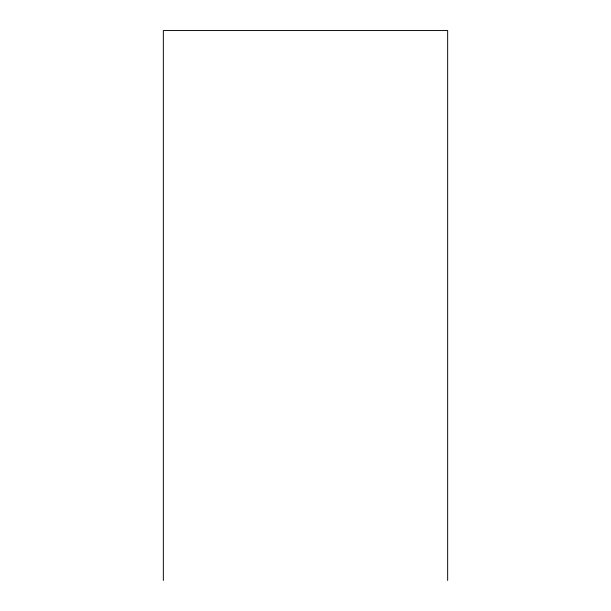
<?xml version="1.0" encoding="UTF-8"?>
<svg xmlns="http://www.w3.org/2000/svg" width="611" height="611" viewBox="0 0 611 611"><rect width="100%" height="100%" fill="white"/><g stroke="black" fill="none" stroke-linecap="round" stroke-linejoin="round"><path stroke-width="0.92" d="M447.657 580.45L447.657 30.55L163.343 30.55L163.343 580.45"/></g></svg>
